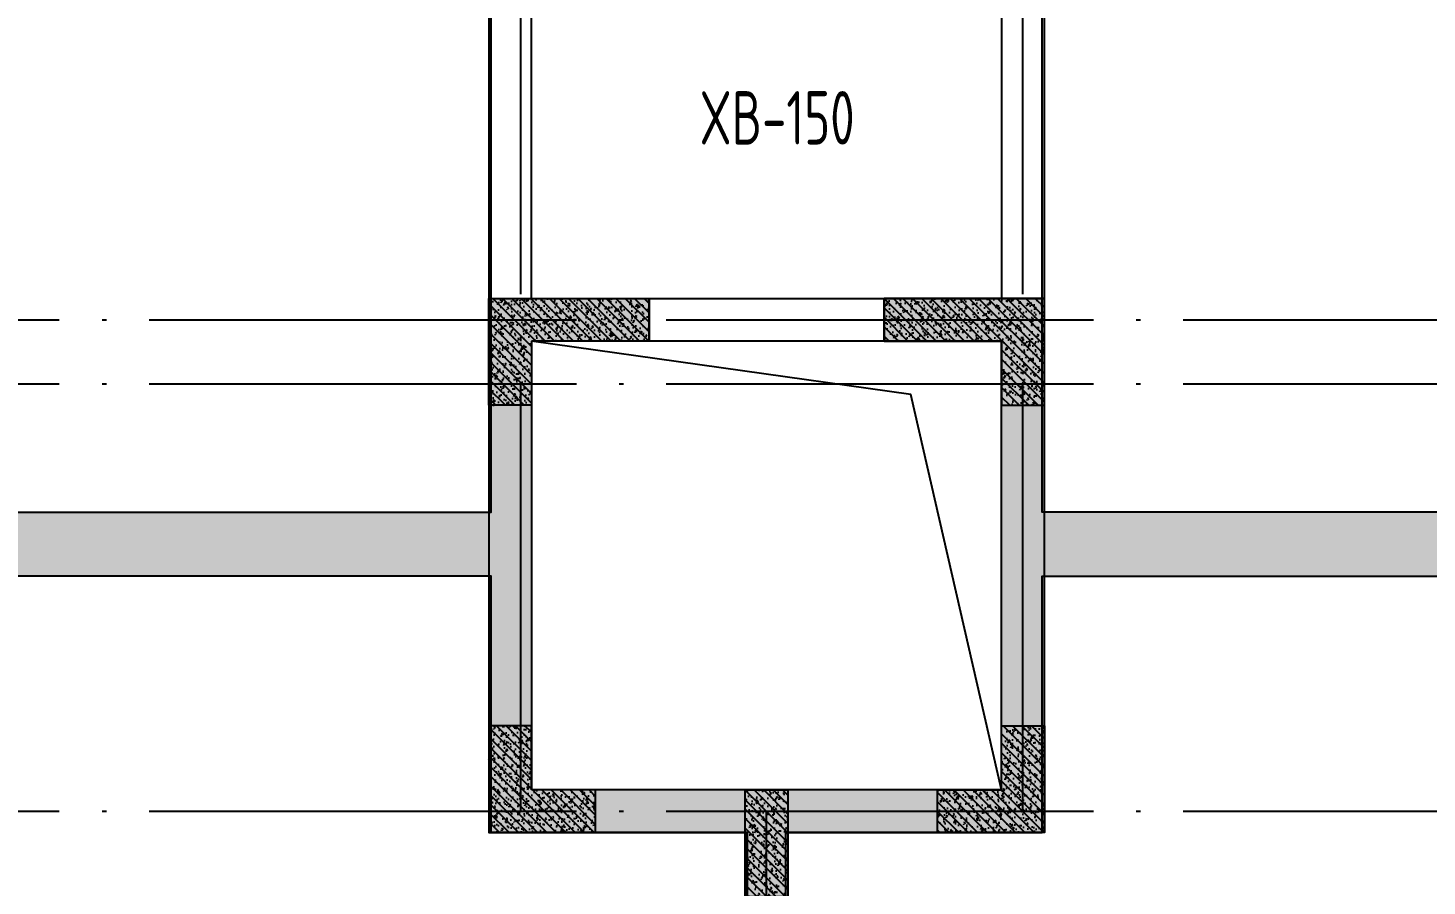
# Model space of a CAD drawing. Extents: x -3200781797 to -8106663, y 494714 to 1244925.
# Drawn here: x -8142807 to -8136259, y 1009488 to 1013503 of the extents above; entities that cross this region are included whole.
import ezdxf
from ezdxf.enums import TextEntityAlignment as Align
from ezdxf.xclip import XClip

# ---------------------------------------------------------------- set-up
doc = ezdxf.new("R2010")
doc.units = 0
doc.header["$LTSCALE"] = 1000
doc.header["$MEASUREMENT"] = 0
doc.header["$XCLIPFRAME"] = 0
doc.linetypes.add('125-核心筒-标准层$0$CONTINOUS', pattern=[0])
doc.linetypes.add('3#-轴线$0$DOTE', pattern=[2.42, 2, -0.2, 0.02, -0.2])
for name, color, linetype in [('125-核心筒-标准层$0$S-SLAB-HOLE', 5, 'Continuous'), ('125-核心筒-标准层$0$S-WALL', 40, 'Continuous'), ('125-核心筒-标准层$0$S-WALL-BEAM', 120, 'Continuous'), ('125-核心筒-标准层$0$S-WALL-COLU', 252, '125-核心筒-标准层$0$CONTINOUS'), ('125-核心筒-标准层$0$S-WALL-COLU-HATC', 16, 'Continuous'), ('125-核心筒-标准层$0$S-WALL-HATC', 253, 'Continuous'), ('3#-轴线$0$A-ANNO-DOTE', 10, '3#-轴线$0$DOTE'), ('3#4#5#$0$S-ANNO-TEXT', 7, 'Continuous'), ('3#4#5#$0$S-PC-SLAB', 6, 'Continuous'), ('3#4#5#$0$S-WALL-HATC', 253, 'Continuous'), ('3#4#5#模板$0$S-SLAB-TEXT', 120, 'Continuous')]:
    doc.layers.add(name, color=color, linetype=linetype)
doc.styles.add('3#4#5#模板$0$TSSD_Rein', font='tssdeng.shx', dxfattribs={"width": 0.7, "bigfont": 'hztxt.shx'})

# ---------------------------------------------------------------- blocks, each defined once
blk = doc.blocks.new('3#4#5#模板$0$banhou-1')
at = {"layer": '3#4#5#模板$0$S-SLAB-TEXT', "style": '3#4#5#模板$0$TSSD_Rein', "width": 0.7}
blk.add_text('XB-150', height=250, dxfattribs=at).set_placement((91797.2, 28432.6), align=Align.BOTTOM_LEFT)
blk = doc.blocks.new('3#4#5#$0$ban3')
at = {"layer": '3#4#5#$0$S-WALL-HATC', "ltscale": 100}
h = blk.add_hatch(dxfattribs=at)
h.set_pattern_fill('AR-CONC', color=256, scale=25, angle=-270, style=0)
h.set_pattern_definition([(140, (-37341055835.12, -2020434459.28), (15.68803374565, 179.3150456502), [18.75, -206.25]), (85, (-37341055835.12, -2020434459.28), (-188.048033425, -34.68783340325), [15, -165]), (190.4514, (-37341055833.81, -2020434444.34), (-172.3598855152, 144.6273454285), [15.9350475, -175.285528]), (136.1842, (-37341055885.12, -2020434459.28), (41.3797535823, 266.8102621564), [28.125, -309.375]), (186.6356, (-37341055881.67, -2020434437.04), (-243.5294677251, 233.6656763872), [23.902572, -262.92825]), (81.1842, (-37341055885.12, -2020434459.28), (-243.5296502313, 233.6654862834), [22.5, -247.5]), (111, (-37341055872.62, -2020434434.28), (100.65472266633, 149.2267630296), [18.75, -206.25]), (56, (-37341055872.62, -2020434434.28), (-181.2875112617, 60.8288329804), [15, -165]), (161.4514, (-37341055864.23, -2020434421.84), (-80.6326241775, 210.0556571454), [15.9350475, -175.285528]), (127.5, (-37341055835.116, -2020434459.28), (-83.22346345783, 3.03996382932), [0, -163, 0, -167.5, 0, -165.625]), (97.5, (-37341055835.12, -2020434459.28), (-98.6029279706, 65.76738436054), [0, -95.5, 0, -159.25, 0, -63.125]), (57.5, (-37341055835.116, -2020434515.03), (5.6387179336, 133.4556090431), [0, -62.5, 0, -195, 0, -258.75]), (47.5, (-37341055835.12, -2020434540.03), (-25.02624558308, 145.7965423356), [0, -81.25, 0, -129.5, 0, -183.75])])
h.paths.add_polyline_path([(-214482, 407075), (-214482, 407375), (-220082, 407375), (-220082, 407075)])
at = {"layer": '3#4#5#$0$S-PC-SLAB'}
blk.add_lwpolyline([(-214472, 407375), (-220092, 407375), (-220092, 409775), (-214472, 409775)], close=True, dxfattribs=at)
blk.add_lwpolyline([(-214472, 407075), (-214472, 404775), (-221292, 404775), (-221292, 405875), (-220092, 405875), (-220092, 407075), (-214472, 407075)], dxfattribs=at)
at = {"layer": '3#4#5#$0$S-WALL-HATC', "ltscale": 100}
blk.add_lwpolyline([(-214482, 407075), (-214482, 407375), (-220082, 407375), (-220082, 407075)], close=True, dxfattribs=at)
blk = doc.blocks.new('3#4#5#$0$ban111')
at = {"layer": '3#4#5#$0$S-WALL-HATC', "ltscale": 100}
h = blk.add_hatch(dxfattribs=at)
h.set_pattern_fill('AR-CONC', color=256, scale=25, angle=-270, style=0)
h.set_pattern_definition([(140, (-37341047970.12, -2020434559.28), (15.68803374565, 179.3150456502), [18.75, -206.25]), (85, (-37341047970.12, -2020434559.28), (-188.048033425, -34.68783340325), [15, -165]), (190.4514, (-37341047968.81, -2020434544.34), (-172.3598855152, 144.6273454285), [15.9350475, -175.285528]), (136.1842, (-37341048020.12, -2020434559.28), (41.3797535823, 266.8102621564), [28.125, -309.375]), (186.6356, (-37341048016.67, -2020434537.05), (-243.5294677251, 233.6656763872), [23.902572, -262.92825]), (81.1842, (-37341048020.12, -2020434559.28), (-243.5296502313, 233.6654862834), [22.5, -247.5]), (111, (-37341048007.62, -2020434534.28), (100.65472266633, 149.2267630296), [18.75, -206.25]), (56, (-37341048007.62, -2020434534.28), (-181.2875112617, 60.8288329804), [15, -165]), (161.4514, (-37341047999.23, -2020434521.84), (-80.6326241775, 210.0556571454), [15.9350475, -175.285528]), (127.5, (-37341047970.12, -2020434559.28), (-83.22346345783, 3.03996382932), [0, -163, 0, -167.5, 0, -165.625]), (97.5, (-37341047970.12, -2020434559.28), (-98.6029279706, 65.76738436054), [0, -95.5, 0, -159.25, 0, -63.125]), (57.5, (-37341047970.12, -2020434615.03), (5.6387179336, 133.4556090431), [0, -62.5, 0, -195, 0, -258.75]), (47.5, (-37341047970.12, -2020434640.03), (-25.02624558308, 145.7965423356), [0, -81.25, 0, -129.5, 0, -183.75])])
h.paths.add_polyline_path([(-228282, 407075), (-228282, 407375), (-222682, 407375), (-222682, 407075)])
at = {"layer": '3#4#5#$0$S-PC-SLAB'}
blk.add_lwpolyline([(-228292, 407375), (-222672, 407375), (-222672, 409775), (-228292, 409775)], close=True, dxfattribs=at)
blk.add_lwpolyline([(-228292, 407075), (-228292, 404775), (-221472, 404775), (-221472, 405875), (-222672, 405875), (-222672, 407075), (-228292, 407075)], dxfattribs=at)
at = {"layer": '3#4#5#$0$S-WALL-HATC', "ltscale": 100}
blk.add_lwpolyline([(-228282, 407075), (-228282, 407375), (-222682, 407375), (-222682, 407075)], close=True, dxfattribs=at)
blk = doc.blocks.new('3#4#5#$0$5#')
at = {"layer": '3#4#5#$0$S-ANNO-TEXT', "xscale": -1}
for name, p in [('3#4#5#$0$ban3', (-43034.9, -247400.5)), ('3#4#5#$0$ban111', (-43035.7, -247400))]:
    blk.add_blockref(name, p, dxfattribs=at)
blk = doc.blocks.new('125-核心筒-标准层')
at = {"layer": '125-核心筒-标准层$0$S-WALL-COLU-HATC'}
h = blk.add_hatch(dxfattribs=at)
h.set_pattern_fill('AR-CONC', color=256, scale=10)
h.set_pattern_definition([(50, (14437.05, -238295.61), (71.726018, -6.275213), [7.5, -82.5]), (355, (14437.05, -238295.61), (-13.875133, 75.219213), [6, -66]), (100.4514, (14443.03, -238296.135), (57.850938, 68.943954), [6.37402, -70.114211]), (46.1842, (14437.05, -238275.61), (106.724105, -16.5519), [11.25, -123.75]), (96.6356, (14445.95, -238276.99), (93.46627, 97.411787), [9.56103, -105.1713]), (351.1842, (14437.05, -238275.61), (93.466195, 97.41186), [9, -99]), (21, (14447.05, -238280.61), (59.690705, -40.261889), [7.5, -82.5]), (326, (14447.05, -238280.61), (24.331533, 72.515005), [6, -66]), (71.4514, (14452.03, -238283.97), (84.022263, 32.25305), [6.37402, -70.114211]), (37.5, (14437.052, -238295.612), (1.2159855, 33.2893854), [0, -65.2, 0, -67, 0, -66.25]), (7.5, (14437.052, -238295.612), (26.306954, 39.441171), [0, -38.2, 0, -63.7, 0, -25.25]), (327.5, (14414.752, -238295.612), (53.3822436, -2.2554872), [0, -25, 0, -78, 0, -103.5]), (317.5, (14404.752, -238295.612), (58.318617, 10.010498), [0, -32.5, 0, -51.8, 0, -73.5])])
h.paths.add_polyline_path([(-1100, 2200), (-1100, 1900), (-1300, 1900), (-1300, 2400), (-550, 2400), (-550, 2200)])
h = blk.add_hatch(dxfattribs=at)
h.set_pattern_fill('ANSI31', color=256, scale=250, style=0)
h.set_pattern_definition([(45, (14437.052, -238295.612), (-22.097087, 22.097087), [])])
h.paths.add_polyline_path([(-1100, 2200), (-1100, 1900), (-1300, 1900), (-1300, 2400), (-550, 2400), (-550, 2200)])
h = blk.add_hatch(dxfattribs=at)
h.set_pattern_fill('AR-CONC', color=256, scale=10)
h.set_pattern_definition([(50, (18639.61, -238707.81), (71.726018, -6.275213), [7.5, -82.5]), (355, (18639.61, -238707.81), (-13.875133, 75.219213), [6, -66]), (100.4514, (18645.59, -238708.334), (57.850938, 68.943954), [6.37402, -70.114211]), (46.1842, (18639.61, -238687.81), (106.724105, -16.5519), [11.25, -123.75]), (96.6356, (18648.5, -238689.19), (93.46627, 97.411787), [9.56103, -105.1713]), (351.1842, (18639.61, -238687.81), (93.466195, 97.41186), [9, -99]), (21, (18649.61, -238692.81), (59.690705, -40.261889), [7.5, -82.5]), (326, (18649.61, -238692.81), (24.331533, 72.515005), [6, -66]), (71.4514, (18654.586, -238696.166), (84.022263, 32.25305), [6.37402, -70.114211]), (37.5, (18639.611, -238707.81), (1.2159855, 33.2893854), [0, -65.2, 0, -67, 0, -66.25]), (7.5, (18639.61, -238707.81), (26.306954, 39.441171), [0, -38.2, 0, -63.7, 0, -25.25]), (327.5, (18617.311, -238707.81), (53.3822436, -2.2554872), [0, -25, 0, -78, 0, -103.5]), (317.5, (18607.31, -238707.81), (58.318617, 10.010498), [0, -32.5, 0, -51.8, 0, -73.5])])
h.paths.add_polyline_path([(1100, 2200), (1100, 1900), (1300, 1900), (1300, 2400), (550, 2400), (550, 2200)])
h = blk.add_hatch(dxfattribs=at)
h.set_pattern_fill('ANSI31', color=256, scale=250, style=0)
h.set_pattern_definition([(45, (18639.61, -238707.81), (-22.097087, 22.097087), [])])
h.paths.add_polyline_path([(1100, 2200), (1100, 1900), (1300, 1900), (1300, 2400), (550, 2400), (550, 2200)])
h = blk.add_hatch(dxfattribs=at)
h.set_pattern_fill('AR-CONC', color=256, scale=10)
h.set_pattern_definition([(50, (14437.05, -242036.99), (71.726018, -6.275213), [7.5, -82.5]), (355, (14437.05, -242036.99), (-13.875133, 75.219213), [6, -66]), (100.4514, (14443.03, -242037.51), (57.850938, 68.943954), [6.37402, -70.114211]), (46.1842, (14437.05, -242016.99), (106.724105, -16.5519), [11.25, -123.75]), (96.6356, (14445.95, -242018.37), (93.46627, 97.411787), [9.56103, -105.1713]), (351.1842, (14437.05, -242016.99), (93.466195, 97.41186), [9, -99]), (21, (14447.05, -242021.99), (59.690705, -40.261889), [7.5, -82.5]), (326, (14447.05, -242021.99), (24.331533, 72.515005), [6, -66]), (71.4514, (14452.03, -242025.345), (84.022263, 32.25305), [6.37402, -70.114211]), (37.5, (14437.052, -242036.99), (1.2159855, 33.2893854), [0, -65.2, 0, -67, 0, -66.25]), (7.5, (14437.052, -242036.99), (26.306954, 39.441171), [0, -38.2, 0, -63.7, 0, -25.25]), (327.5, (14414.752, -242036.99), (53.3822436, -2.2554872), [0, -25, 0, -78, 0, -103.5]), (317.5, (14404.752, -242036.99), (58.318617, 10.010498), [0, -32.5, 0, -51.8, 0, -73.5])])
h.paths.add_polyline_path([(-1100, 100), (-1100, 400), (-1300, 400), (-1300, -100), (-800, -100), (-800, 100)])
h = blk.add_hatch(dxfattribs=at)
h.set_pattern_fill('ANSI31', color=256, scale=250, style=0)
h.set_pattern_definition([(45, (14437.052, -242036.99), (-22.097087, 22.097087), [])])
h.paths.add_polyline_path([(-1100, 100), (-1100, 400), (-1300, 400), (-1300, -100), (-800, -100), (-800, 100)])
h = blk.add_hatch(dxfattribs=at)
h.set_pattern_fill('AR-CONC', color=256, scale=10)
h.set_pattern_definition([(50, (18639.61, -241662.724), (71.726018, -6.275213), [7.5, -82.5]), (355, (18639.61, -241662.72), (-13.875133, 75.219213), [6, -66]), (100.4514, (18645.59, -241663.246), (57.850938, 68.943954), [6.37402, -70.114211]), (46.1842, (18639.61, -241642.72), (106.724105, -16.5519), [11.25, -123.75]), (96.6356, (18648.5, -241644.1), (93.46627, 97.411787), [9.56103, -105.1713]), (351.1842, (18639.61, -241642.72), (93.466195, 97.41186), [9, -99]), (21, (18649.61, -241647.724), (59.690705, -40.261889), [7.5, -82.5]), (326, (18649.61, -241647.72), (24.331533, 72.515005), [6, -66]), (71.4514, (18654.586, -241651.08), (84.022263, 32.25305), [6.37402, -70.114211]), (37.5, (18639.611, -241662.724), (1.2159855, 33.2893854), [0, -65.2, 0, -67, 0, -66.25]), (7.5, (18639.61, -241662.724), (26.306954, 39.441171), [0, -38.2, 0, -63.7, 0, -25.25]), (327.5, (18617.311, -241662.724), (53.3822436, -2.2554872), [0, -25, 0, -78, 0, -103.5]), (317.5, (18607.31, -241662.724), (58.318617, 10.010498), [0, -32.5, 0, -51.8, 0, -73.5])])
h.paths.add_polyline_path([(1100, 100), (1100, 400), (1300, 400), (1300, -100), (800, -100), (800, 100)])
h = blk.add_hatch(dxfattribs=at)
h.set_pattern_fill('ANSI31', color=256, scale=250, style=0)
h.set_pattern_definition([(45, (18639.61, -241662.724), (-22.097087, 22.097087), [])])
h.paths.add_polyline_path([(1100, 100), (1100, 400), (1300, 400), (1300, -100), (800, -100), (800, 100)])
h = blk.add_hatch(dxfattribs=at)
h.set_pattern_fill('AR-CONC', color=256, scale=10)
h.set_pattern_definition([(50, (12337.076, -237557.834), (71.726018, -6.275213), [7.5, -82.5]), (355, (12337.076, -237557.83), (-13.875133, 75.219213), [6, -66]), (100.4514, (12343.05, -237558.36), (57.850938, 68.943954), [6.37402, -70.114211]), (46.1842, (12337.08, -237537.83), (106.724105, -16.5519), [11.25, -123.75]), (96.6356, (12345.97, -237539.21), (93.46627, 97.411787), [9.56103, -105.1713]), (351.1842, (12337.08, -237537.83), (93.466195, 97.41186), [9, -99]), (21, (12347.076, -237542.834), (59.690705, -40.261889), [7.5, -82.5]), (326, (12347.076, -237542.83), (24.331533, 72.515005), [6, -66]), (71.4514, (12352.05, -237546.19), (84.022263, 32.25305), [6.37402, -70.114211]), (37.5, (12337.076, -237557.834), (1.2159855, 33.2893854), [0, -65.2, 0, -67, 0, -66.25]), (7.5, (12337.076, -237557.834), (26.306954, 39.441171), [0, -38.2, 0, -63.7, 0, -25.25]), (327.5, (12314.776, -237557.834), (53.3822436, -2.2554872), [0, -25, 0, -78, 0, -103.5]), (317.5, (12304.776, -237557.834), (58.318617, 10.010498), [0, -32.5, 0, -51.8, 0, -73.5])])
h.paths.add_polyline_path([(100, 100), (-100, 100), (-100, -400), (100, -400)])
h = blk.add_hatch(dxfattribs=at)
h.set_pattern_fill('ANSI31', color=256, scale=250, style=0)
h.set_pattern_definition([(45, (12337.076, -237557.834), (-22.097087, 22.097087), [])])
h.paths.add_polyline_path([(100, 100), (-100, 100), (-100, -400), (100, -400)])
at = {"layer": '125-核心筒-标准层$0$S-WALL-HATC'}
blk.add_hatch(color=256, dxfattribs=at).paths.add_polyline_path([(1300, 2400), (550, 2400), (550, 2200), (1100, 2200), (1100, 100), (0, 100), (-1100, 100), (-1100, 2200), (-550, 2200), (-550, 2400), (-1300, 2400), (-1300, -100), (-100, -100), (-100, -400), (100, -400), (100, -100), (1300, -100)])
at = {"layer": '125-核心筒-标准层$0$S-SLAB-HOLE'}
blk.add_lwpolyline([(-1100, 100), (-675.8, 1950), (1100, 2200)], dxfattribs=at)
at = {"layer": '125-核心筒-标准层$0$S-WALL'}
for p, q in [((-1300, -100), (-1300, 2400)), ((-550, 2400), (-1300, 2400)), ((-550, 2200), (-550, 2400)), ((1300, 2400), (550, 2400)), ((550, 2400), (550, 2200)), ((1300, 2400), (1300, -100)), ((-1100, 100), (-1100, 2200)), ((-1100, 2200), (-550, 2200)), ((550, 2200), (1100, 2200)), ((1100, 2200), (1100, 100)), ((-1100, 100), (0, 100)), ((0, 100), (1100, 100)), ((-1300, -100), (-100, -100)), ((-100, -100), (-100, -400)), ((100, -100), (100, -400)), ((100, -100), (1300, -100))]:
    blk.add_line(p, q, dxfattribs=at)
at = {"layer": '125-核心筒-标准层$0$S-WALL-BEAM'}
for points in [[(-1300, 3800), (-1100, 3800), (-1100, 2400), (-1300, 2400)], [(1100, 3800), (1300, 3800), (1300, 2400), (1100, 2400)], [(-550, 2200), (550, 2200), (550, 2400), (-550, 2400)]]:
    blk.add_lwpolyline(points, close=True, dxfattribs=at)
at = {"layer": '125-核心筒-标准层$0$S-WALL-COLU', "linetype": 'ByBlock'}
for points in [[(-1100, 2200), (-1100, 1900), (-1300, 1900), (-1300, 2400), (-550, 2400), (-550, 2200), (-1100, 2200)], [(1100, 2200), (1100, 1900), (1300, 1900), (1300, 2400), (550, 2400), (550, 2200), (1100, 2200)], [(-1100, 100), (-1100, 400), (-1300, 400), (-1300, -100), (-800, -100), (-800, 100), (-1100, 100)], [(1100, 100), (1100, 400), (1300, 400), (1300, -100), (800, -100), (800, 100), (1100, 100)]]:
    blk.add_lwpolyline(points, dxfattribs=at)
at = {"layer": '125-核心筒-标准层$0$S-WALL-COLU', "lineweight": -2}
blk.add_lwpolyline([(100, 100), (-100, 100), (-100, -400), (100, -400)], close=True, dxfattribs=at)
blk = doc.blocks.new('3#-轴线')
at = {"layer": '3#-轴线$0$A-ANNO-DOTE'}
for points in [[(30200, -7100), (30200, 5500)], [(32550, -7100), (32550, 5500)], [(-3000, -4800), (44800, -4800)], [(-3000, -5100), (44800, -5100)], [(-3000, -7100), (44800, -7100)], [(31350, -16100), (31350, -7100)]]:
    blk.add_lwpolyline(points, dxfattribs=at)

msp = doc.modelspace()

# ---------------------------------------------------------------- block references
msp.add_blockref('3#-轴线', (-8170700.4, 1016938))
at = {"xscale": -1, "rotation": 3.622788229407092e-06}
msp.add_blockref('125-核心筒-标准层', (-8139350.4, 1009838), dxfattribs=at)
at = {"layer": '3#4#5#$0$S-PC-SLAB'}
msp.add_blockref('3#4#5#$0$5#', (-8317697.2, 851263.1), dxfattribs=at)
at = {"layer": '3#4#5#模板$0$S-SLAB-TEXT'}
ref = msp.add_blockref('3#4#5#模板$0$banhou-1', (-8231461.4, 984450.5), dxfattribs=at)
XClip(ref).set_block_clipping_path([(81660.923798101, 21287.4730024564), (102660.923798101, 35476.8525522163)])

doc.saveas('drawing.dxf')
